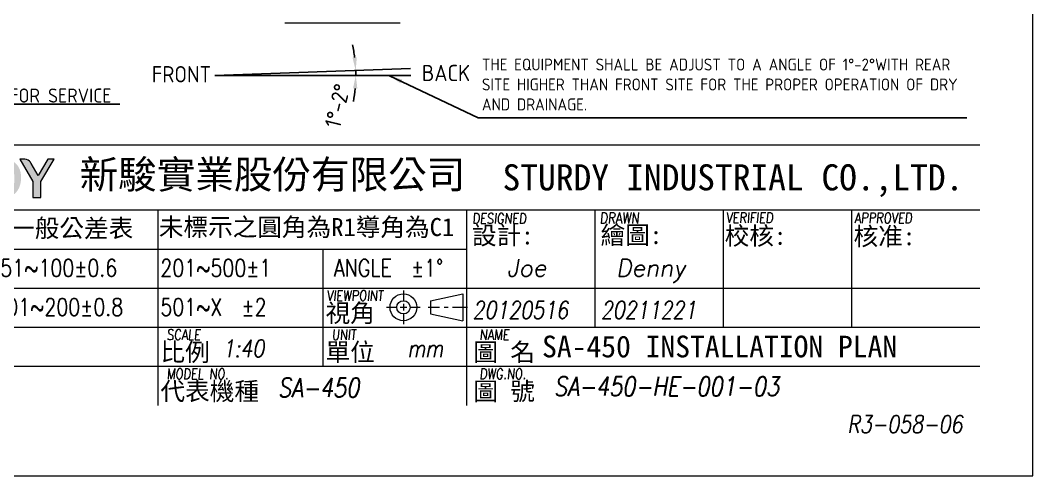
# Model space of a CAD drawing. Header units: millimetres. Extents: x -459980 to -448260, y -22120 to -13880.
# Drawn here: x -452915 to -448260, y -22120 to -20024 of the extents above; entities that cross this region are included whole.
import ezdxf

# ---------------------------------------------------------------- set-up
doc = ezdxf.new("R2010")
doc.units = ezdxf.units.MM
doc.layers.get('0').update_dxf_attribs({"lineweight": 25})
for name, color, linetype, lineweight in [('D', 3, 'Continuous', 13), ('F', 7, 'Continuous', 15), ('T', 4, 'Continuous', 15)]:
    doc.layers.add(name, color=color, linetype=linetype, lineweight=lineweight)
doc.styles.get("Standard").update_dxf_attribs({"font": 'KAIU.TTF'})
doc.styles.add('STU25', font='isocp2.shx')
doc.styles.add('Text', font='romans.shx', dxfattribs={"width": 0.8, "oblique": 10})
doc.dimstyles.new('STU25', dxfattribs={"dimscale": 30, "dimtxt": 2.5, "dimasz": 2, "dimexe": 0.6, "dimexo": 1, "dimgap": 1, "dimtad": 1, "dimdsep": 46, "dimtxsty": 'STU25', "dimcen": 2, "dimazin": 2, "dimtfac": 1, "dimtmove": 0, "dimatfit": 3, "dimfxl": 0, "dimtolj": 1, "dimtzin": 0, "dimarcsym": 0})
doc.dimstyles.new('STU25$7', dxfattribs={"dimscale": 30, "dimtxt": 2.5, "dimasz": 2, "dimexe": 1.25, "dimexo": 0.625, "dimgap": 1, "dimtad": 0, "dimdec": 4, "dimdsep": 46, "dimtxsty": 'STU25', "dimcen": 2.5, "dimazin": 2, "dimtfac": 1, "dimtdec": 4, "dimtmove": 0, "dimatfit": 3, "dimfxl": 0, "dimtolj": 1, "dimtzin": 0, "dimarcsym": 0})

# ---------------------------------------------------------------- blocks, each defined once
blk = doc.blocks.new('*D4')
at = {"layer": 'D', "color": 0, "linetype": 'Continuous', "lineweight": -2}
for start, end in [(7.3033, 12.6067), (0, 2), (349.3933, 354.6967)]:
    blk.add_arc((-452021, -20278), 648.5, start, end, dxfattribs=at)
at = {"layer": 'D', "color": 0}
for points in [[(-451387.8, -20196.4), (-451367.8, -20194.8), (-451372.9, -20255.4)], [(-451365.3, -20338.4), (-451385.3, -20337.5), (-451372.5, -20278)]]:
    blk.add_solid(points, dxfattribs=at)
at = {"layer": 'Defpoints', "color": 0}
for p in [(-451120.5, -20246.6), (-452021, -20278), (-452021, -20278), (-451372.7, -20263), (-451120, -20278)]:
    blk.add_point(p, dxfattribs=at)
at = {"layer": 'D', "color": 0, "insert": (-451457, -20417.6), "char_height": 75, "attachment_point": 5, "rotation": 76.1007, "style": 'STU25'}
blk.add_mtext('1%%D-2%%D', dxfattribs=at)
blk = doc.blocks.new('新駿LOGO')
at = {"layer": 'F'}
h = blk.add_hatch(color=256, dxfattribs=at)
edge = h.paths.add_edge_path()
edge.add_spline(control_points=[(-514.87, -443.62), (-514.87, -443.62), (-513.05, -443.62), (-513.05, -443.62)], knot_values=[-9, -9, -9, -9, -8, -8, -8, -8], degree=3, periodic=0)
edge.add_spline(control_points=[(-513.05, -443.62), (-512.51, -443.62), (-512.09, -443.52), (-511.79, -443.32)], knot_values=[-8, -8, -8, -8, -7, -7, -7, -7], degree=3, periodic=0)
edge.add_spline(control_points=[(-511.79, -443.32), (-511.48, -443.12), (-511.25, -442.85), (-511.09, -442.5)], knot_values=[-7, -7, -7, -7, -6, -6, -6, -6], degree=3, periodic=0)
edge.add_spline(control_points=[(-511.09, -442.5), (-510.93, -442.15), (-510.85, -441.76), (-510.85, -441.32)], knot_values=[-6, -6, -6, -6, -5, -5, -5, -5], degree=3, periodic=0)
edge.add_spline(control_points=[(-510.85, -441.32), (-510.85, -440.87), (-510.93, -440.49), (-511.1, -440.17)], knot_values=[-5, -5, -5, -5, -4, -4, -4, -4], degree=3, periodic=0)
edge.add_spline(control_points=[(-511.1, -440.17), (-511.27, -439.85), (-511.49, -439.61), (-511.78, -439.45)], knot_values=[-4, -4, -4, -4, -3, -3, -3, -3], degree=3, periodic=0)
edge.add_spline(control_points=[(-511.78, -439.45), (-512.06, -439.29), (-512.46, -439.2), (-512.97, -439.2)], knot_values=[-3, -3, -3, -3, -2, -2, -2, -2], degree=3, periodic=0)
edge.add_spline(control_points=[(-512.97, -439.2), (-512.97, -439.2), (-514.87, -439.2), (-514.87, -439.2)], knot_values=[-2, -2, -2, -2, -1, -1, -1, -1], degree=3, periodic=0)
edge.add_spline(control_points=[(-514.87, -439.2), (-514.87, -439.2), (-514.87, -443.62), (-514.87, -443.62)], knot_values=[-1, -1, -1, -1, 0, 0, 0, 0], degree=3, periodic=0)
h.paths.add_polyline_path([(-514.34, -441.95), (-514.34, -440.92), (-513.51, -440.92), (-513.51, -440.07), (-512.48, -440.07), (-512.48, -440.92), (-511.64, -440.92), (-511.64, -441.95), (-512.48, -441.95), (-512.48, -442.77), (-513.51, -442.77), (-513.51, -441.95)], flags=16)
h = blk.add_hatch(color=256, dxfattribs=at)
edge = h.paths.add_edge_path()
edge.add_spline(control_points=[(-509.51, -443.62), (-509.51, -443.62), (-509.51, -441.77), (-509.51, -441.77), (-509.51, -441.77), (-511, -439.2), (-511, -439.2), (-511, -439.2), (-510.64, -439.2), (-510.64, -439.2), (-510.64, -439.2), (-510.3, -439.19), (-510.04, -439.32), (-509.79, -439.45), (-509.71, -439.68), (-509.71, -439.68), (-509.71, -439.68), (-508.9, -441.07), (-508.9, -441.07), (-508.9, -441.07), (-507.78, -439.2), (-507.78, -439.2), (-507.78, -439.2), (-507.05, -439.2), (-507.05, -439.2), (-507.05, -439.2), (-508.59, -441.77), (-508.59, -441.77), (-508.59, -441.77), (-508.59, -443.62), (-508.59, -443.62), (-508.59, -443.62), (-509.51, -443.62), (-509.51, -443.62)], knot_values=[0, 0, 0, 0, 1, 1, 1, 2, 2, 2, 3, 3, 3, 4, 4, 4, 5, 5, 5, 6, 6, 6, 7, 7, 7, 8, 8, 8, 9, 9, 9, 10, 10, 10, 11, 11, 11, 11], degree=3, periodic=1)
at = {"layer": 'F', "lineweight": 0}
blk.add_open_spline([(-509.51, -443.62), (-509.51, -443.62), (-509.51, -441.77), (-509.51, -441.77), (-509.51, -441.77), (-511, -439.2), (-511, -439.2), (-511, -439.2), (-510.64, -439.2), (-510.64, -439.2), (-510.64, -439.2), (-510.3, -439.19), (-510.04, -439.32), (-509.79, -439.45), (-509.71, -439.68), (-509.71, -439.68), (-509.71, -439.68), (-508.9, -441.07), (-508.9, -441.07), (-508.9, -441.07), (-507.78, -439.2), (-507.78, -439.2), (-507.78, -439.2), (-507.05, -439.2), (-507.05, -439.2), (-507.05, -439.2), (-508.59, -441.77), (-508.59, -441.77), (-508.59, -441.77), (-508.59, -443.62), (-508.59, -443.62), (-508.59, -443.62), (-509.51, -443.62), (-509.51, -443.62)], degree=3, knots=[0, 0, 0, 0, 1, 1, 1, 2, 2, 2, 3, 3, 3, 4, 4, 4, 5, 5, 5, 6, 6, 6, 7, 7, 7, 8, 8, 8, 9, 9, 9, 10, 10, 10, 11, 11, 11, 11], dxfattribs=at)
at = {"attachment_point": 1, "style": 'STU25'}
for s, insert, char_height in [('{\\f標楷體|b0|i0|c136|p65;新駿實業股份有限公司}', (-504.12, -439.33), 3.25), ('{\\f標楷體|b0|i0|c136|p65;STURDY\\H0.9667x; \\H1.034x;INDUSTRIAL CO.,LTD.}', (-455.51, -439.78), 3)]:
    blk.add_mtext(s, dxfattribs=dict(at, insert=insert, char_height=char_height))
blk = doc.blocks.new('H421')
at = {"layer": 'F', "color": 7}
for p, q in [((155.91, 38.09), (286.91, 38.09)), ((211.36, 38.09), (286.91, 38.09)), ((155.91, 30.59), (286.91, 30.59)), ((192.41, 30.59), (192.41, 17.09)), ((242.66, 30.59), (242.66, 17.09)), ((257.41, 30.59), (257.41, 17.09)), ((272.16, 30.59), (272.16, 17.09)), ((155.91, 26.09), (227.91, 26.09)), ((211.41, 26.09), (211.41, 17.09)), ((155.91, 21.59), (286.91, 21.59)), ((214.91, 21.59), (286.91, 21.59)), ((227.91, 21.59), (286.91, 21.59)), ((155.91, 17.09), (286.91, 17.09)), ((211.41, 17.09), (211.41, 12.59)), ((227.91, 17.09), (227.91, 8.09)), ((286.91, 12.59), (155.91, 12.59))]:
    blk.add_line(p, q, dxfattribs=at)
at = {"layer": 'F'}
for p, q in [((227.91, 30.59), (227.91, 17.09)), ((192.41, 17.09), (192.41, 8.09))]:
    blk.add_line(p, q, dxfattribs=at)
at = {"layer": 'F', "color": 0}
for p, q in [((220.66, 21.32), (220.66, 20.14)), ((223.77, 20.14), (227.5, 20.92)), ((223.77, 20.14), (223.77, 18.62)), ((227.5, 20.92), (227.5, 17.84)), ((218.72, 19.38), (219.89, 19.38)), ((220.27, 19.38), (221.04, 19.38)), ((220.66, 19.77), (220.66, 19)), ((221.42, 19.38), (222.57, 19.38)), ((223.49, 19.38), (224.81, 19.38)), ((225.34, 19.38), (225.81, 19.38)), ((226.31, 19.38), (228.03, 19.38)), ((220.66, 18.62), (220.66, 17.45)), ((223.77, 18.62), (227.5, 17.84))]:
    blk.add_line(p, q, dxfattribs=at)
for radius in [1.54, 0.762]:
    blk.add_circle((220.66, 19.38), radius, dxfattribs=at)
blk.add_blockref('新駿LOGO', (687.56, 475.62))
at = {"layer": 'F', "color": 1, "lineweight": 15, "style": 'Text', "oblique": 5, "width": 0.8}
for s, height, p in [('DRAWN', 1.245, (243.23, 29.03)), ('VERIFIED', 1.2, (257.72, 29.09)), ('APPROVED', 1.2, (272.5, 29.06)), ('DESIGNED', 1.2, (228.57, 29.01)), ('VIEWPOINT', 1.2, (211.83, 20.13)), ('SCALE', 1.2, (193.44, 15.63)), ('UNIT', 1.2, (212.42, 15.63)), ('NAME', 1.2, (229.41, 15.63)), ('MODEL NO.', 1.2, (193.44, 11.13)), ('DWG.NO.', 1.2, (229.41, 11.13))]:
    blk.add_text(s, height=height, dxfattribs=at).set_placement(p)
at = {"layer": 'F', "lineweight": -3}
for s, height, p in [('未標註者一般公差表', 2.076, (164.12, 27.45)), ('未標示之圓角為R1導角為C1', 2.0757, (192.54, 27.58)), ('設計:', 2.076, (228.54, 26.61)), ('繪圖:', 2.076, (243.32, 26.66)), ('校核:', 2.076, (257.59, 26.57)), ('核准:', 2.076, (272.41, 26.52)), ('視角', 2.076, (211.71, 17.69)), ('比例', 2.076, (192.73, 13.19)), ('單位', 2.076, (211.71, 13.19)), ('圖 名', 2.076, (228.7, 13.19)), ('代表機種', 2.076, (192.73, 8.69)), ('圖 號', 2.076, (228.7, 8.69))]:
    blk.add_text(s, height=height, dxfattribs=at).set_placement(p)
at = {"layer": 'F', "lineweight": 20, "style": 'Text', "width": 0.8}
for s, p in [('51~100±0.6', (174.32, 22.91)), ('201~500±1', (192.72, 22.91)), ('ANGLE  ±1%%D', (212.68, 22.91)), ('101~200±0.8', (173.63, 18.41)), ('501~X  ±2', (192.72, 18.41))]:
    blk.add_text(s, height=2, dxfattribs=at).set_placement(p)

msp = doc.modelspace()

# ---------------------------------------------------------------- linework, layer by layer
at = {"linetype": 'Continuous'}
for q in [(-451120.534, -20246.597), (-451119.986, -20278.042)]:
    msp.add_line((-452020.986, -20278.042), q, dxfattribs=at)
at = {"layer": 'D'}
msp.add_line((-451698.418, -20036.611), (-451168.821, -20036.611), dxfattribs=at)
at = {"layer": 'F', "color": 6}
msp.add_lwpolyline([(-459979.862, -13880.472), (-459979.862, -22120.472), (-448259.862, -22120.472), (-448259.862, -13880.472)], close=True, dxfattribs=at)
msp.add_lwpolyline([(-459979.862, -13880.472), (-459979.862, -22120.472), (-448259.862, -22120.472), (-448259.862, -13880.472)], close=True, dxfattribs=at)

# ---------------------------------------------------------------- block references
at = {"xscale": 40, "yscale": 40, "zscale": 40}
msp.add_blockref('H421', (-459979.862, -22120.472), dxfattribs=at)

# ---------------------------------------------------------------- texts
at = {"layer": 'D', "color": 4}
msp.add_text('SA-450 INSTALLATION PLAN', height=100, dxfattribs=at).set_placement((-450515.937, -21575.552))
at = {"layer": 'D', "color": 11, "attachment_point": 1}
for s, insert, char_height in [('{\\Fisocp2.shx;\\C3;THE EQUIPMENT SHALL BE ADJUST TO A ANGLE OF 1%%d-2%%dWITH REAR \\PSITE HIGHER THAN FRONT SITE FOR THE PROPER OPERATION OF DRY \\PAND DRAINAGE.}', (-450792.528, -20200.356), 55), ('{\\Fisocp2.shx;\\C3;MIN. SPACE FOR SERVICE}', (-453413.216, -20338.089), 65)]:
    msp.add_mtext(s, dxfattribs=dict(at, insert=insert, char_height=char_height))
at = {"layer": 'D', "linetype": 'Continuous', "char_height": 75, "width": 218.181, "attachment_point": 1}
for s, insert in [('{\\Fisocp2.shx;FRONT}', (-452310.628, -20234.985)), ('{\\Fisocp2.shx;BACK}', (-451068.68, -20229.366))]:
    msp.add_mtext(s, dxfattribs=dict(at, insert=insert))
at = {"layer": 'T', "lineweight": 20, "style": 'Text', "oblique": 10}
for s, p in [('Joe', (-450678.092, -21203.883)), ('Denny', (-450175.821, -21203.883))]:
    msp.add_text(s, height=80, dxfattribs=at).set_placement(p)
at = {"layer": 'T', "lineweight": 20, "style": 'Text', "oblique": 10, "width": 0.8}
for s, height, p in [('20120516', 80, (-450835.709, -21397.583)), ('20211221', 80, (-450245.709, -21397.583)), ('1:40', 80, (-451985.622, -21574.363)), ('mm', 80, (-451135.297, -21574.136)), ('SA-450', 88, (-451730.546, -21758.898)), ('SA-450-HE-001-03', 88, (-450461.41, -21753.304))]:
    msp.add_text(s, height=height, dxfattribs=at).set_placement(p)
at = {"layer": 'T', "linetype": 'Continuous', "lineweight": 20, "insert": (-449112.457, -21843.118), "char_height": 80, "attachment_point": 1, "style": 'Text'}
msp.add_mtext('{R3-058-06}', dxfattribs=at)

# ---------------------------------------------------------------- dimensions: what is measured, and where the dimension line sits
at = {"layer": 'D', "linetype": 'Continuous'}
dim = msp.add_angular_dim_2l(base=(-451372.707, -20262.953), line1=((-452020.986, -20278.042), (-451119.986, -20278.042)), line2=((-452020.986, -20278.042), (-451120.534, -20246.597)), text='1%%D-2%%D', dimstyle='STU25', override={"dimtxsty": 'STU25'}, dxfattribs=at)
dim.commit()
dim.dimension.update_dxf_attribs({"geometry": '*D4', "text_midpoint": (-451391.519, -20433.811), "dimtype": 162})

# ---------------------------------------------------------------- leaders
at = {"layer": 'D'}
for points in [[(-453769.103, -20251.784), (-453430.463, -20409.95), (-452457.099, -20409.95)], [(-451217.043, -20279.827), (-450809.377, -20473.249), (-448563.414, -20473.249)]]:
    msp.add_leader(points, dimstyle='STU25$7', override={"dimgap": 1, "dimtad": 0}, dxfattribs=at)

doc.saveas('drawing.dxf')
